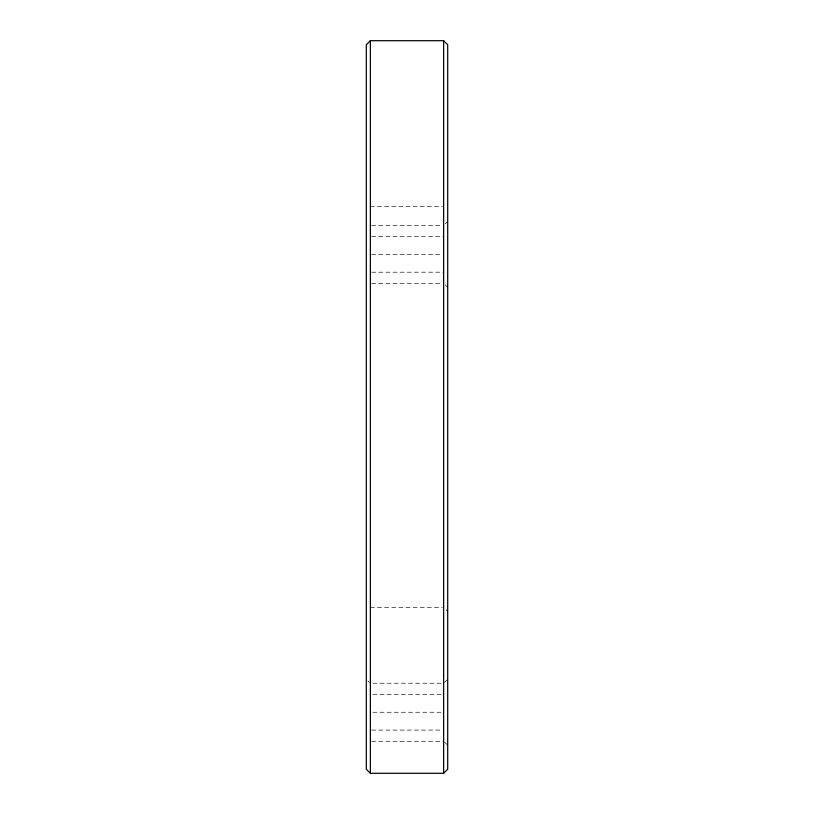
<?xml version="1.0" encoding="UTF-8"?>
<svg xmlns="http://www.w3.org/2000/svg" width="814" height="814" viewBox="0 0 814 814"><rect width="100%" height="100%" fill="white"/><g stroke="black" fill="none" stroke-linecap="round" stroke-linejoin="round"><path stroke-width="0.61" stroke-dasharray="4.07 3.05" d="M445.258 223.799L447.7 221.479L446.072 223.036M444.444 682.458L447.7 679.354M370.37 206.603L442.368 206.603M371.632 225.346L442.368 225.346M371.632 236.538L443.63 236.538M371.632 254.375L442.368 254.375M371.632 272.212L443.63 272.181M371.632 283.404L442.368 283.404M370.37 607.397L442.368 607.397M372.893 683.221L441.107 683.231M372.893 694.413L441.107 694.413M372.893 712.25L441.107 712.25M371.632 730.087L441.107 730.087M371.632 741.279L443.63 741.279M445.258 284.951L447.7 287.261M444.444 742.053L447.7 745.136M367.928 680.911L369.556 682.458M446.072 609.798L447.7 611.395"/><path stroke-width="1.22" d="M370.37 40.7L366.3 44.77L366.3 769.23L370.37 773.3L443.63 773.3L447.7 769.23L447.7 44.77L443.63 40.7L370.37 40.7L370.37 773.3M443.63 40.7L443.63 773.3"/></g></svg>
